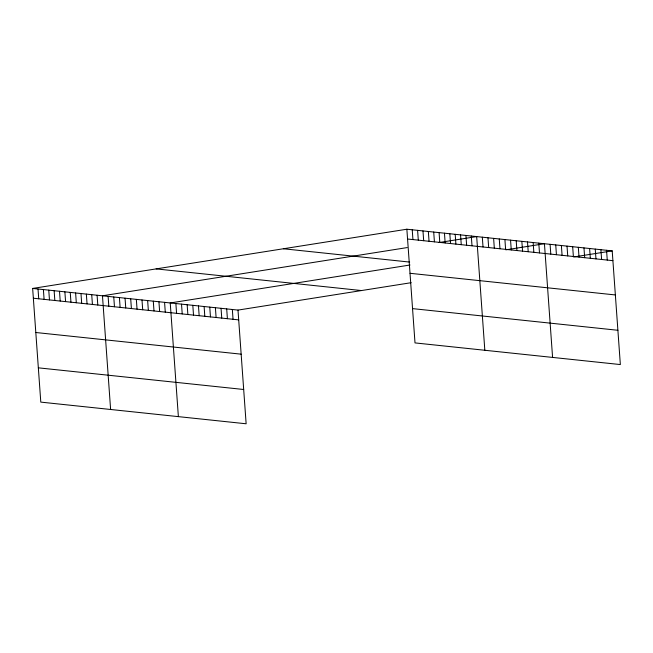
<?xml version="1.0" encoding="UTF-8"?>
<svg xmlns="http://www.w3.org/2000/svg" width="653" height="653" viewBox="0 0 653 653"><rect width="100%" height="100%" fill="white"/><g stroke="black" fill="none" stroke-linecap="round" stroke-linejoin="round"><path stroke-width="0.98" d="M32.65 288.438L237.994 310.093L246.14 423.781L40.796 402.117L32.65 288.438L406.86 229.219L612.204 250.883L620.35 364.562L415.006 342.907L406.86 229.219M407.211 247.577L102.464 295.801L110.618 409.48M439.053 242.541L476.674 236.59L484.828 350.269M410.019 265.004L170.229 302.951L178.375 416.63M505.846 249.838L544.439 243.732L552.585 357.42M237.994 310.093L411.178 282.692M573.612 256.988L612.204 250.883M407.562 239.014L612.906 260.669M283.369 248.76L409.66 262.082M410.019 273.297L615.363 294.952M156.14 268.897L361.476 290.552M412.549 308.616L617.893 330.279M33.352 298.225L238.696 319.88M35.809 332.508L241.153 354.171M38.339 367.835L243.683 389.49M606.555 250.287L607.257 260.074M600.907 249.691L601.609 259.478M595.258 249.095L595.96 258.882M589.61 248.499L590.312 258.286M583.97 247.903L584.672 257.69M578.321 247.307L579.023 257.094M572.673 246.712L573.375 256.498M567.024 246.116L567.726 255.903M561.376 245.52L562.078 255.307M555.736 244.924L556.438 254.711M550.087 244.328L550.789 254.115M538.79 243.136L539.492 252.923M533.142 242.541L533.844 252.327M527.502 241.945L528.204 251.731M521.853 241.349L522.555 251.136M516.205 240.753L516.907 250.54M510.556 240.157L511.258 249.944M504.908 239.561L505.61 249.356M499.267 238.965L499.961 248.76M493.619 238.378L494.321 248.164M487.971 237.782L488.673 247.569M482.322 237.186L483.024 246.973M471.303 236.019L472.005 245.806M465.932 235.455L466.634 245.242M460.561 234.884L461.263 244.679M455.198 234.321L455.892 244.108M449.827 233.758L450.529 243.545M444.456 233.186L445.158 242.973M439.085 232.623L439.787 242.41M433.714 232.052L434.416 241.847M428.344 231.489L429.045 241.275M422.973 230.925L423.675 240.712M417.602 230.354L418.304 240.141M412.231 229.791L412.933 239.578M232.346 309.498L233.048 319.284M226.697 308.902L227.399 318.688M221.049 308.306L221.751 318.093M215.4 307.71L216.102 317.497M209.76 307.114L210.462 316.901M204.111 306.518L204.813 316.305M198.463 305.922L199.165 315.717M192.815 305.326L193.517 315.121M187.166 304.739L187.868 314.526M181.526 304.143L182.22 313.93M175.877 303.547L176.579 313.334M164.58 302.355L165.282 312.142M158.932 301.759L159.634 311.546M153.292 301.164L153.986 310.95M147.643 300.568L148.345 310.355M141.995 299.972L142.697 309.759M136.346 299.376L137.048 309.163M130.698 298.78L131.4 308.567M125.049 298.184L125.751 307.971M119.409 297.588L120.111 307.375M113.761 296.993L114.463 306.779M108.112 296.397L108.814 306.184M97.093 295.238L97.795 305.024M91.722 294.666L92.424 304.453M86.351 294.103L87.053 303.89M80.98 293.532L81.682 303.327M75.617 292.968L76.311 302.755M70.246 292.405L70.948 302.192M64.876 291.834L65.578 301.621M59.505 291.271L60.207 301.057M54.134 290.699L54.836 300.494M48.763 290.136L49.465 299.923M43.392 289.573L44.094 299.36M38.021 289.001L38.723 298.788"/></g></svg>
